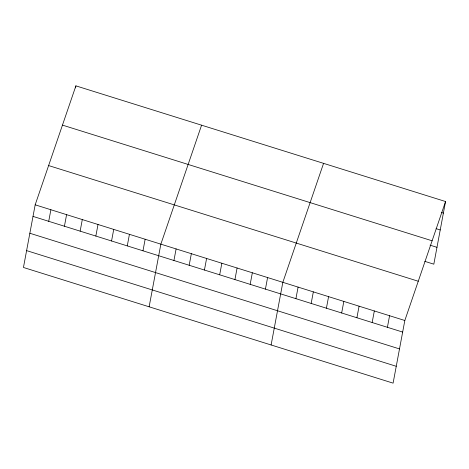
<?xml version="1.0" encoding="UTF-8"?>
<svg xmlns="http://www.w3.org/2000/svg" width="469" height="469" viewBox="0 0 469 469"><rect width="100%" height="100%" fill="white"/><g stroke="black" fill="none" stroke-linecap="round" stroke-linejoin="round"><path stroke-width="0.7" d="M35.175 204.824L23.45 267.471L393.098 383.144L404.823 320.497L445.55 201.529L75.902 85.856L35.175 204.824L404.823 320.497M48.717 221.309L50.887 209.743M75.521 87.896L75.902 85.856M64.429 226.228L66.592 214.655M80.14 231.141L82.304 219.574M95.846 236.059L98.015 224.487M111.558 240.978L113.727 229.405M127.269 245.891L129.432 234.318M142.981 250.809L145.144 239.237M149.13 306.796L160.855 244.156L201.582 125.188M173.935 260.494L176.104 248.928M189.183 265.266L191.352 253.694M204.431 270.038L206.6 258.466M219.68 274.811L221.843 263.238M234.928 279.583L237.091 268.01M250.176 284.355L252.34 272.782M265.425 289.127L267.588 277.554M271.111 344.973L282.836 282.326L323.569 163.359M295.921 298.671L298.085 287.098M311.17 303.437L313.333 291.87M326.418 308.209L328.581 296.643M341.666 312.981L343.83 301.415M356.909 317.753L359.078 306.181M372.157 322.525L374.326 310.953M387.406 327.298L389.575 315.725M445.55 201.529L433.825 264.176L424.814 261.356M441.306 212.451L443.387 213.102M436.07 228.655L440.233 229.957M62.465 125.117L432.107 240.79M430.05 245.152L436.979 247.321M48.612 165.563L418.26 281.242M33.006 216.397L402.654 332.07M29.852 233.251L399.5 348.924M26.604 250.616L396.252 366.289"/></g></svg>
